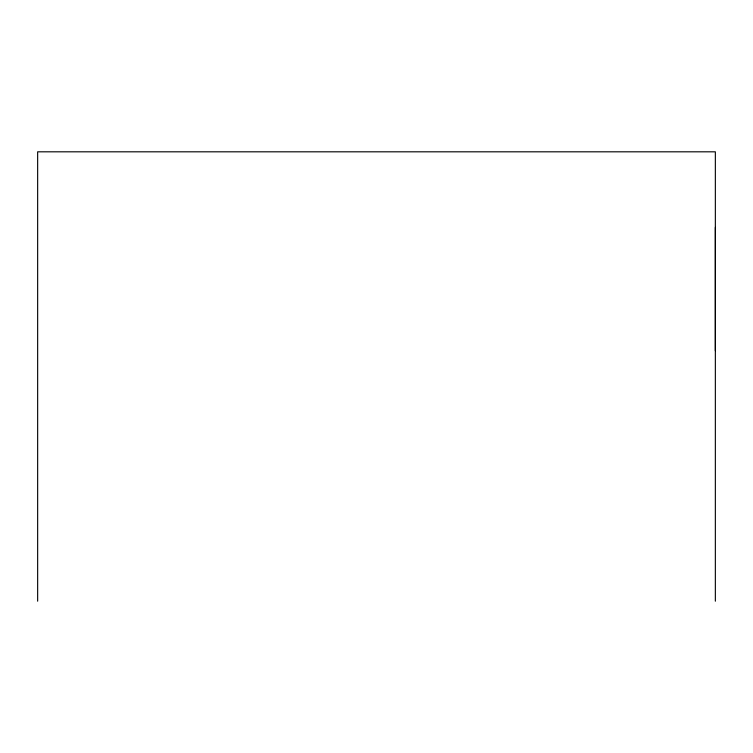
<?xml version="1.0" encoding="UTF-8"?>
<svg xmlns="http://www.w3.org/2000/svg" width="753" height="753" viewBox="0 0 753 753"><rect width="100%" height="100%" fill="white"/><g stroke="black" fill="none" stroke-linecap="round" stroke-linejoin="round"><path stroke-width="1.13" d="M715.35 350.747L715.35 227.397M715.35 601.186L715.35 151.814L37.65 151.814L37.65 601.186"/></g></svg>
